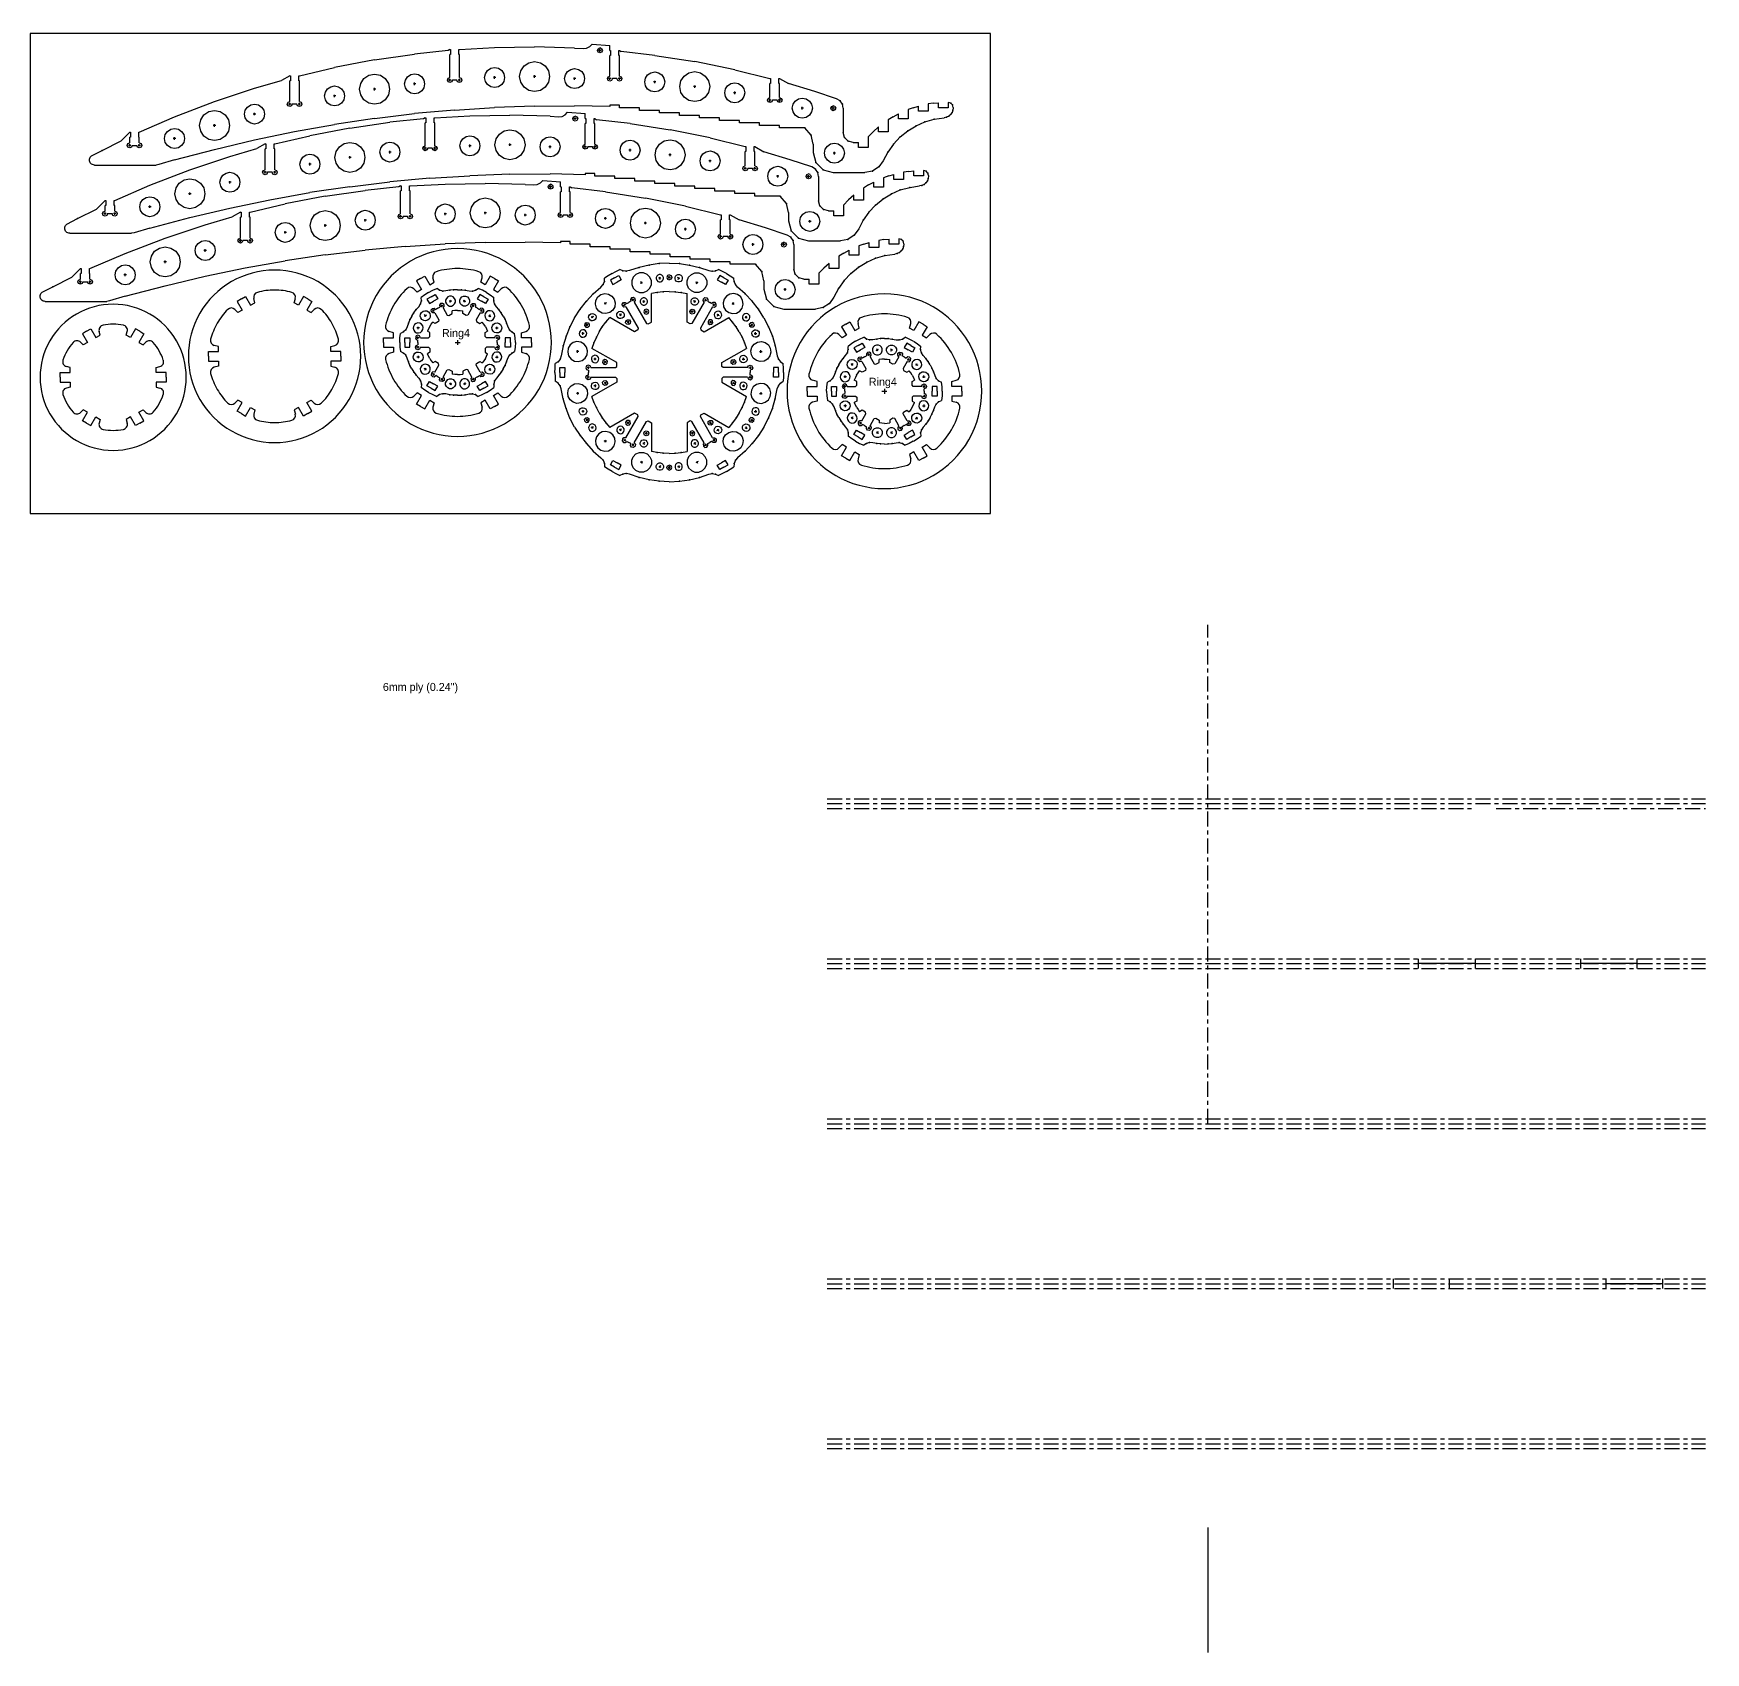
# Model space of a CAD drawing. Header units: inches. Extents: x -122 to 239, y -42 to 133.
# Drawn here: x 20.47 to 62.26, y -10.15 to 30.32 of the extents above; entities that cross this region are included whole.
import ezdxf

# ---------------------------------------------------------------- set-up
doc = ezdxf.new("R2010")
doc.units = ezdxf.units.IN
doc.header["$MEASUREMENT"] = 0
doc.linetypes.add('ACAD_ISO04W100', pattern=[30, 24, -3, 0, -3])

# ---------------------------------------------------------------- blocks, each defined once
blk = doc.blocks.new('Ring3_Segment')
for p, q in [((-1.428, 2.474), (-1.331, 2.527)), ((-1.331, 2.527), (-1.232, 2.577)), ((-1.157, 2.539), (-1.232, 2.577)), ((-1.074, 2.528), (-1.157, 2.539)), ((-0.992, 2.545), (-1.074, 2.528)), ((-0.752, 2.626), (-0.992, 2.545)), ((-0.505, 2.684), (-0.752, 2.626)), ((-0.253, 2.72), (-0.505, 2.684)), ((0, 2.731), (-0.253, 2.72)), ((-0.719, 2.228), (-0.665, 2.259)), ((-0.677, 2.217), (-0.708, 2.271)), ((-0.262, 2.339), (-0.208, 2.37)), ((-0.219, 2.327), (-0.251, 2.382)), ((-0.031, 2.377), (0.031, 2.377)), ((0, 2.346), (0, 2.408)), ((-0.962, 1.779), (-1.011, 1.751)), ((-0.881, 1.827), (-0.935, 1.796)), ((-0.892, 1.784), (-0.923, 1.838)), ((-0.664, 1.758), (-0.61, 1.789)), ((-0.621, 1.746), (-0.652, 1.801)), ((-0.298, 2), (-0.445, 1.973)), ((-0.445, 1.26), (-0.445, 1.973)), ((-0.149, 2.017), (-0.298, 2)), ((0, 2.022), (-0.149, 2.017)), ((-0.605, 1.52), (-0.543, 1.52)), ((-0.574, 1.489), (-0.574, 1.551)), ((-0.526, 1.213), (-0.445, 1.26)), ((-0.568, 1.225), (-0.526, 1.213))]:
    blk.add_line(p, q)
at = {"color": 240, "true_color": 0xed1f24}
blk.add_line((-0.876, 1.757), (-0.568, 1.225), dxfattribs=at)
blk.add_lwpolyline([(-1.366, 2.365), (-1.262, 2.425), (-1.199, 2.317), (-1.303, 2.257)], dxfattribs=at)
for points in [[(-0.741, 2.489), (-0.831, 2.451), (-0.9, 2.383), (-0.937, 2.292), (-0.937, 2.195), (-0.9, 2.105), (-0.831, 2.036), (-0.741, 1.998), (-0.643, 1.998), (-0.553, 2.036), (-0.484, 2.105), (-0.447, 2.195), (-0.447, 2.292), (-0.484, 2.383), (-0.553, 2.451), (-0.643, 2.489)], [(-0.253, 2.446), (-0.287, 2.432), (-0.312, 2.406), (-0.326, 2.373), (-0.326, 2.336), (-0.312, 2.303), (-0.287, 2.277), (-0.253, 2.263), (-0.217, 2.263), (-0.183, 2.277), (-0.158, 2.303), (-0.144, 2.336), (-0.144, 2.373), (-0.158, 2.406), (-0.183, 2.432), (-0.217, 2.446)], [(-0.655, 1.865), (-0.688, 1.851), (-0.714, 1.825), (-0.728, 1.792), (-0.728, 1.755), (-0.714, 1.722), (-0.688, 1.696), (-0.655, 1.682), (-0.618, 1.682), (-0.585, 1.696), (-0.559, 1.722), (-0.545, 1.755), (-0.545, 1.792), (-0.559, 1.825), (-0.585, 1.851), (-0.618, 1.865)], [(-0.575, 1.582), (-0.619, 1.564), (-0.637, 1.519), (-0.618, 1.475), (-0.574, 1.457), (-0.53, 1.476), (-0.512, 1.52), (-0.53, 1.564)]]:
    blk.add_lwpolyline(points, close=True)
for points in [[(-0.001, 2.439), (-0.045, 2.421), (-0.062, 2.376), (-0.044, 2.332), (0.001, 2.314)], [(-0.876, 1.757), (-0.847, 1.796), (-0.854, 1.843), (-0.892, 1.872), (-0.94, 1.865), (-0.968, 1.827), (-0.962, 1.779)]]:
    blk.add_lwpolyline(points)
for p in [(-1.157, 2.539), (-1.074, 2.528), (-0.752, 2.626), (-0.505, 2.684), (-0.253, 2.72), (-0.298, 2), (-0.149, 2.017)]:
    blk.add_point(p)
blk = doc.blocks.new('*U44')
blk.add_blockref('Ring3_Segment', (0, -1.972))
at = {"xscale": -1}
blk.add_blockref('Ring3_Segment', (0, -1.972), dxfattribs=at)
blk = doc.blocks.new('*U45')
at = {"color": 0, "linetype": 'ByBlock', "lineweight": -2, "transparency": 16777216}
for p, rotation in [((-32.402, 58.298), 59.99999999999999), ((-28.986, 58.298), 299.9999999999999), ((-32.402, 56.326), 120), ((-28.986, 56.326), 239.9999999999999), ((-30.694, 55.34), 180)]:
    blk.add_blockref('*U44', p, dxfattribs=dict(at, rotation=rotation))
blk.add_blockref('*U44', (-30.694, 59.284), dxfattribs=at)
blk = doc.blocks.new('Ring3')
blk.add_blockref('*U45', (30.694, -57.312))
blk = doc.blocks.new('Ring4_Segment')
for p, q in [((-0.722, 1.251), (-0.621, 1.304)), ((-0.621, 1.304), (-0.516, 1.349)), ((-0.449, 1.304), (-0.516, 1.349)), ((-0.371, 1.282), (-0.449, 1.304)), ((-0.29, 1.287), (-0.371, 1.282)), ((-0.194, 1.305), (-0.29, 1.287)), ((-0.097, 1.316), (-0.194, 1.305)), ((0, 1.319), (-0.097, 1.316)), ((-0.66, 1.143), (-0.556, 1.203)), ((-0.493, 1.094), (-0.597, 1.034)), ((-0.556, 1.203), (-0.493, 1.094)), ((-0.495, 0.858), (-0.445, 0.886)), ((-0.418, 0.902), (-0.364, 0.933)), ((-0.376, 0.891), (-0.407, 0.945)), ((-0.36, 0.863), (-0.257, 0.685)), ((-0.204, 1.017), (-0.149, 1.048)), ((-0.161, 1.006), (-0.192, 1.06)), ((-0.257, 0.685), (-0.214, 0.674)), ((-0.214, 0.674), (-0.133, 0.721)), ((-0.067, 0.8), (-0.133, 0.792)), ((-0.133, 0.721), (-0.133, 0.792)), ((0, 0.803), (-0.067, 0.8))]:
    blk.add_line(p, q)
blk.add_lwpolyline([(-0.36, 0.863), (-0.331, 0.902), (-0.337, 0.949), (-0.376, 0.978), (-0.423, 0.971), (-0.452, 0.933), (-0.445, 0.886)])
blk.add_lwpolyline([(-0.201, 1.155), (-0.246, 1.137), (-0.28, 1.102), (-0.299, 1.057), (-0.299, 1.008), (-0.28, 0.963), (-0.246, 0.929), (-0.201, 0.91), (-0.152, 0.91), (-0.107, 0.929), (-0.073, 0.963), (-0.054, 1.008), (-0.054, 1.057), (-0.073, 1.102), (-0.107, 1.137), (-0.152, 1.155)], close=True)
for p in [(-0.449, 1.304), (-0.371, 1.282), (-0.194, 1.305), (-0.097, 1.316)]:
    blk.add_point(p)
blk = doc.blocks.new('Ring4')
for p, q in [((-0.062, 0), (0.062, 0)), ((0, 0.062), (0, -0.062))]:
    blk.add_line(p, q)
at = {"xscale": -1}
for rotation in [59.99999999999994, 300.0000000000001, 120, 240, 180]:
    blk.add_blockref('Ring4_Segment', (0, 0), dxfattribs=dict(at, rotation=rotation))
blk.add_blockref('Ring4_Segment', (0, 0))
blk.add_blockref('Ring4_Segment', (0, 0), dxfattribs=at)
for rotation in [300.0000000000001, 59.99999999999999, 239.9999999999999, 120, 180]:
    blk.add_blockref('Ring4_Segment', (0, 0), dxfattribs=dict(rotation=rotation))
at = {"insert": (-0.389, 0.337), "char_height": 0.2, "attachment_point": 1}
blk.add_mtext_dynamic_manual_height_columns('Ring4', width=4.02153, gutter_width=1, heights=[0], dxfattribs=at)
blk = doc.blocks.new('*U6')
for p, q in [((0.121, 0), (0.121, 0.12)), ((0.121, 0.12), (0.371, 0.12)), ((0.371, 0.245), (0.257, 0.275)), ((0.371, 0.12), (0.371, 0.245)), ((0.121, 0), (0.121, -0.12)), ((0.121, -0.12), (0.371, -0.12)), ((0.371, -0.245), (0.257, -0.275)), ((0.371, -0.12), (0.371, -0.245))]:
    blk.add_line(p, q)
for centre, radius, start, end in [((2.053, 0), 2.433, 150, 210), ((2.053, 0), 1.933, 150, 167.3418), ((0.289, 0.396), 0.125, 167.3418, 255), ((0.289, -0.396), 0.125, 105, 192.6582), ((2.053, 0), 1.933, 192.6582, 210)]:
    blk.add_arc(centre, radius, start, end)
blk = doc.blocks.new('*U7')
at = {"color": 0, "linetype": 'ByBlock', "lineweight": -2, "transparency": 16777216}
for p, rotation in [((27.26, -10.459), 299.9999999999999), ((29.314, -10.459), 240), ((30.34, -12.237), 180), ((27.26, -14.015), 59.99999999999999), ((29.314, -14.015), 120)]:
    blk.add_blockref('*U6', p, dxfattribs=dict(at, rotation=rotation))
blk.add_blockref('*U6', (26.234, -12.237), dxfattribs=at)
blk = doc.blocks.new('*U8')
for p, q in [((0.125, 0), (0.125, 0.12)), ((0.125, 0.12), (0.375, 0.12)), ((0.125, 0), (0.125, -0.12)), ((0.375, 0.245), (0.269, 0.273)), ((0.375, 0.12), (0.375, 0.245)), ((0.125, -0.12), (0.375, -0.12)), ((0.375, -0.245), (0.269, -0.273)), ((0.375, -0.12), (0.375, -0.245))]:
    blk.add_line(p, q)
for centre, radius, start, end in [((1.78, 0), 2.155, 150, 210), ((0.302, 0.394), 0.125, 165.0701, 255), ((1.78, 0), 1.655, 150, 165.0701), ((0.302, -0.394), 0.125, 105, 194.9299), ((1.78, 0), 1.655, 194.9299, 210)]:
    blk.add_arc(centre, radius, start, end)
blk = doc.blocks.new('*U9')
at = {"color": 0, "linetype": 'ByBlock', "lineweight": -2, "transparency": 16777216}
for p, rotation in [((21.759, -9.364), 299.9999999999999), ((23.539, -9.364), 240), ((24.428, -10.906), 180), ((21.759, -12.447), 59.99999999999999), ((23.539, -12.447), 120)]:
    blk.add_blockref('*U8', p, dxfattribs=dict(at, rotation=rotation))
blk.add_blockref('*U8', (20.869, -10.906), dxfattribs=at)
blk = doc.blocks.new('*U10')
for p, q in [((0.125, 0), (0.125, 0.12)), ((0.125, 0.12), (0.375, 0.12)), ((0.375, 0.245), (0.264, 0.275)), ((0.375, 0.12), (0.375, 0.245)), ((0.125, 0), (0.125, -0.12)), ((0.125, -0.12), (0.375, -0.12)), ((0.375, -0.245), (0.264, -0.275)), ((0.375, -0.12), (0.375, -0.245))]:
    blk.add_line(p, q)
for centre, radius, start, end in [((1.972, 0), 2.347, 150, 210), ((1.972, 0), 1.847, 150, 166.7181), ((0.296, 0.396), 0.125, 166.7181, 255), ((0.296, -0.396), 0.125, 105, 193.2819), ((1.972, 0), 1.847, 193.2819, 210)]:
    blk.add_arc(centre, radius, start, end)
blk = doc.blocks.new('*U11')
at = {"color": 0, "linetype": 'ByBlock', "lineweight": -2, "transparency": 16777216}
for p, rotation in [((17.362, -10.866), 299.9999999999999), ((19.333, -10.866), 240), ((20.319, -12.574), 180), ((17.362, -14.281), 59.99999999999999), ((19.333, -14.281), 120)]:
    blk.add_blockref('*U10', p, dxfattribs=dict(at, rotation=rotation))
blk.add_blockref('*U10', (16.376, -12.574), dxfattribs=at)
blk = doc.blocks.new('*U14')
for p, q in [((0.125, 0), (0.125, 0.12)), ((0.125, 0.12), (0.375, 0.12)), ((0.125, 0), (0.125, -0.12)), ((0.375, 0.245), (0.283, 0.27)), ((0.375, 0.12), (0.375, 0.245)), ((0.125, -0.12), (0.375, -0.12)), ((0.375, -0.245), (0.283, -0.27)), ((0.375, -0.12), (0.375, -0.245))]:
    blk.add_line(p, q)
for centre, radius, start, end in [((1.451, 0), 1.826, 150, 210), ((0.315, 0.39), 0.125, 161.0334, 255), ((1.451, 0), 1.326, 150, 161.0334), ((0.315, -0.39), 0.125, 105, 198.9666), ((1.451, 0), 1.326, 198.9666, 210)]:
    blk.add_arc(centre, radius, start, end)
blk = doc.blocks.new('*U15')
at = {"color": 0, "linetype": 'ByBlock', "lineweight": -2, "transparency": 16777216}
for p, rotation in [((25.095, -6.265), 299.9999999999999), ((26.546, -6.265), 240), ((27.271, -7.522), 180), ((25.095, -8.779), 59.99999999999999), ((26.546, -8.779), 120)]:
    blk.add_blockref('*U14', p, dxfattribs=dict(at, rotation=rotation))
blk.add_blockref('*U14', (24.369, -7.522), dxfattribs=at)
blk = doc.blocks.new('RibMinor')
at = {"color": 1}
for p, q in [((-1.846, 4.883), (-1.846, 3.343)), ((-1.026, 4), (-1.241, 4.214)), ((-1.293, 4), (-1.151, 4)), ((-1.151, 3.984), (-1.151, 4)), ((-1.026, 3.984), (-1.151, 3.984)), ((-1.151, 3.76), (-1.151, 3.776)), ((-1.151, 3.776), (-1.026, 3.776)), ((-1.026, 4), (-1.026, 3.984)), ((-1.026, 3.776), (-1.026, 3.76)), ((-1.293, 3.76), (-1.151, 3.76)), ((-0.261, 0), (0.261, 0)), ((0.261, -0.016), (0.261, 0)), ((0.386, 0), (0.269, 0.203)), ((0.386, 0), (0.386, -0.016)), ((-0.323, -0.177), (-0.323, -0.063)), ((-0.261, -0.24), (0.261, -0.24)), ((0.386, -0.016), (0.261, -0.016)), ((0.261, -0.24), (0.261, -0.224)), ((0.261, -0.224), (0.386, -0.224)), ((0.386, -0.224), (0.386, -0.24))]:
    blk.add_line(p, q, dxfattribs=at)
for p, q in [((-1.617, 4.952), (-1.479, 4.691)), ((-1.479, 4.691), (-1.241, 4.214)), ((-1.387, 4), (-1.324, 4)), ((-1.355, 3.969), (-1.355, 4.031)), ((-1.355, 3.937), (-1.355, 3.822)), ((-1.355, 3.729), (-1.355, 3.791)), ((-1.387, 3.76), (-1.324, 3.76)), ((-1.026, 3.76), (-0.644, 2.88)), ((-1.835, 3.272), (-1.846, 3.343)), ((-1.718, 2.88), (-1.835, 3.272)), ((-1.718, 2.88), (-1.454, 1.88)), ((-1.214, 2.88), (-1.152, 2.88)), ((-1.183, 2.849), (-1.183, 2.911)), ((-0.644, 2.88), (-0.261, 1.88)), ((-1.454, 1.88), (-1.216, 0.88)), ((-0.888, 1.88), (-0.826, 1.88)), ((-0.857, 1.849), (-0.857, 1.911)), ((-0.261, 1.88), (0.072, 0.88)), ((-1.216, 0.88), (-1.009, -0.12)), ((-0.604, 0.88), (-0.541, 0.88)), ((-0.572, 0.849), (-0.572, 0.911)), ((0.072, 0.88), (0.269, 0.203)), ((-0.323, -0.031), (-0.323, 0.031)), ((-1.009, -0.12), (-0.831, -1.12)), ((-0.354, 0), (-0.292, 0)), ((-0.354, -0.24), (-0.292, -0.24)), ((-0.323, -0.271), (-0.323, -0.209)), ((0.386, -0.24), (0.591, -1.12)), ((-0.682, -2.12), (-0.831, -1.12)), ((-0.151, -1.12), (-0.089, -1.12)), ((-0.12, -1.151), (-0.12, -1.089)), ((0.781, -2.12), (0.591, -1.12)), ((0.05, -2.151), (0.05, -2.089)), ((-0.682, -2.12), (-0.562, -3.12)), ((0.018, -2.12), (0.081, -2.12)), ((0.781, -2.12), (0.927, -3.12)), ((-0.471, -4.12), (-0.562, -3.12)), ((0.151, -3.12), (0.214, -3.12)), ((0.182, -3.151), (0.182, -3.089)), ((1.016, -3.961), (0.927, -3.12)), ((-0.471, -4.12), (-0.407, -5.12)), ((0.248, -4), (0.31, -4)), ((0.279, -4.031), (0.279, -3.969)), ((0.248, -4.24), (0.31, -4.24)), ((0.279, -4.271), (0.279, -4.209)), ((1.039, -4.24), (1.088, -5.12)), ((-0.372, -6.12), (-0.407, -5.12)), ((0.309, -5.12), (0.372, -5.12)), ((0.34, -5.151), (0.34, -5.089)), ((1.088, -5.12), (1.104, -6.12)), ((-0.372, -6.12), (-0.365, -7.12)), ((0.335, -6.12), (0.397, -6.12)), ((0.366, -6.151), (0.366, -6.089)), ((1.077, -7.12), (1.104, -6.12)), ((0.314, -7.151), (0.314, -7.089)), ((-0.383, -7.999), (-0.365, -7.12)), ((0.283, -7.12), (0.345, -7.12)), ((1.077, -7.12), (1.066, -7.334)), ((1.066, -7.334), (1.076, -7.42)), ((1.076, -7.42), (1.115, -7.497)), ((1.115, -7.497), (1.177, -7.556)), ((0.987, -7.75), (1.049, -7.75)), ((1.018, -7.781), (1.018, -7.719)), ((1.062, -7.794), (1.018, -7.813)), ((1.062, -7.794), (1.081, -7.75)), ((1.177, -7.556), (1.144, -8)), ((-0.416, -8.74), (-0.416, -8.24)), ((-0.416, -8.24), (-0.351, -8.24)), ((-0.351, -8), (-0.383, -7.999)), ((-0.351, -8.24), (-0.351, -8)), ((0.283, -8), (0.345, -8)), ((0.283, -8.24), (0.345, -8.24)), ((0.314, -8.031), (0.314, -7.969)), ((0.314, -8.271), (0.314, -8.209)), ((0.895, -9.12), (0.992, -8.286)), ((1.018, -8), (1.144, -8)), ((-0.48, -9.24), (-0.48, -8.74)), ((-0.48, -8.74), (-0.416, -8.74)), ((0.199, -9.12), (0.261, -9.12)), ((0.23, -9.151), (0.23, -9.089)), ((0.895, -9.12), (0.738, -10.12)), ((-0.543, -9.74), (-0.543, -9.24)), ((-0.543, -9.24), (-0.48, -9.24)), ((-0.605, -10.24), (-0.605, -9.74)), ((-0.605, -9.74), (-0.543, -9.74)), ((-0.668, -10.74), (-0.668, -10.24)), ((-0.668, -10.24), (-0.605, -10.24)), ((0.082, -10.12), (0.145, -10.12)), ((0.113, -10.151), (0.113, -10.089)), ((0.536, -11.12), (0.738, -10.12)), ((-0.73, -11.24), (-0.73, -10.74)), ((-0.73, -10.74), (-0.668, -10.74)), ((-0.793, -11.74), (-0.793, -11.24)), ((-0.793, -11.24), (-0.73, -11.24)), ((-0.071, -11.12), (-0.009, -11.12)), ((-0.04, -11.151), (-0.04, -11.089)), ((0.536, -11.12), (0.32, -12)), ((-0.855, -12.24), (-0.855, -11.74)), ((-0.855, -11.74), (-0.793, -11.74)), ((-0.255, -12), (-0.193, -12)), ((-0.224, -12.031), (-0.224, -11.969)), ((-0.918, -12.872), (-0.918, -12.24)), ((-0.918, -12.24), (-0.855, -12.24)), ((-0.255, -12.24), (-0.193, -12.24)), ((-0.224, -12.271), (-0.224, -12.209)), ((-0.008, -13.12), (0.192, -12.461)), ((-1.102, -13.028), (-0.918, -12.872)), ((-0.455, -12.81), (-0.392, -12.81)), ((-0.423, -12.841), (-0.423, -12.779)), ((-1.969, -13.332), (-2.036, -13.582)), ((-1.786, -13.149), (-1.969, -13.332)), ((-1.536, -13.082), (-1.786, -13.149)), ((-1.328, -13.082), (-1.102, -13.028)), ((-0.189, -13.664), (-0.008, -13.12)), ((-1.58, -13.611), (-1.517, -13.611)), ((-1.549, -13.643), (-1.549, -13.58)), ((-0.457, -13.582), (-0.394, -13.582)), ((-0.425, -13.613), (-0.425, -13.551)), ((-0.381, -13.626), (-0.425, -13.645)), ((-0.381, -13.626), (-0.363, -13.582)), ((-0.325, -13.811), (-0.242, -13.752)), ((-0.242, -13.752), (-0.189, -13.664)), ((-1.286, -14.082), (-1.253, -13.957)), ((-1.253, -13.957), (-1.161, -13.866)), ((-1.161, -13.866), (-1.036, -13.832)), ((-0.425, -13.832), (-0.325, -13.811)), ((-1.999, -14.565), (-2.036, -14.376)), ((-1.894, -14.725), (-1.999, -14.565)), ((-1.014, -14.58), (-1.142, -14.455)), ((-0.894, -14.715), (-1.014, -14.58)), ((-1.737, -14.834), (-1.894, -14.725)), ((-1.521, -14.947), (-1.737, -14.834)), ((-1.322, -15.088), (-1.521, -14.947)), ((-0.638, -15.083), (-0.717, -14.955)), ((-1.322, -15.088), (-1.144, -15.254)), ((-1.144, -15.254), (-0.99, -15.443)), ((-0.99, -15.443), (-0.863, -15.652)), ((-0.638, -15.083), (-0.566, -15.215)), ((-0.413, -15.584), (-0.459, -15.455)), ((-0.863, -15.652), (-0.765, -15.875)), ((-0.765, -15.875), (-0.699, -16.109)), ((-0.413, -15.584), (-0.374, -15.715)), ((-0.699, -16.109), (-0.664, -16.351)), ((-0.301, -16.084), (-0.32, -15.955)), ((-0.301, -16.084), (-0.288, -16.215)), ((-0.652, -16.412), (-0.664, -16.351)), ((-0.625, -16.468), (-0.652, -16.412)), ((-0.585, -16.515), (-0.625, -16.468)), ((-0.535, -16.552), (-0.585, -16.515)), ((-0.477, -16.574), (-0.535, -16.552)), ((-0.415, -16.582), (-0.477, -16.574)), ((-0.406, -16.582), (-0.344, -16.566)), ((-0.344, -16.566), (-0.298, -16.521)), ((-0.298, -16.521), (-0.281, -16.455))]:
    blk.add_line(p, q)
at = {"color": 240, "true_color": 0xed1f24}
for p, q in [((0.279, -4.177), (0.279, -4.063)), ((0.342, -4), (0.914, -4)), ((0.914, -4.016), (0.914, -4)), ((1.039, -4.016), (0.914, -4.016)), ((1.039, -4), (1.016, -3.961)), ((1.039, -4), (1.039, -4.016)), ((0.342, -4.24), (0.914, -4.24)), ((0.914, -4.24), (0.914, -4.224)), ((0.914, -4.224), (1.039, -4.224)), ((1.039, -4.224), (1.039, -4.24)), ((0.314, -8.178), (0.314, -8.063)), ((0.377, -8), (0.893, -8)), ((0.377, -8.24), (0.893, -8.24)), ((0.893, -8.016), (0.893, -8)), ((1.018, -8.016), (0.893, -8.016)), ((0.893, -8.24), (0.893, -8.224)), ((0.893, -8.224), (1.018, -8.224)), ((1.018, -8.24), (0.992, -8.286)), ((1.018, -8), (1.018, -8.016)), ((1.018, -8.224), (1.018, -8.24)), ((-0.224, -12.178), (-0.224, -12.063)), ((-0.161, -12), (0.195, -12)), ((0.195, -12.016), (0.195, -12)), ((0.32, -12.016), (0.195, -12.016)), ((0.32, -12), (0.32, -12.016)), ((-0.161, -12.24), (0.195, -12.24)), ((0.32, -12.24), (0.192, -12.461)), ((0.195, -12.24), (0.195, -12.224)), ((0.195, -12.224), (0.32, -12.224)), ((0.32, -12.224), (0.32, -12.24)), ((-1.328, -13.082), (-1.536, -13.082)), ((-2.036, -13.582), (-2.036, -14.376)), ((-1.286, -14.082), (-1.286, -14.215)), ((-0.425, -13.832), (-1.036, -13.832)), ((-1.411, -14.455), (-1.411, -14.215)), ((-1.411, -14.215), (-1.286, -14.215)), ((-1.142, -14.455), (-1.411, -14.455)), ((-1.019, -14.955), (-1.019, -14.715)), ((-1.019, -14.715), (-0.894, -14.715)), ((-0.717, -14.955), (-1.019, -14.955)), ((-0.691, -15.455), (-0.691, -15.215)), ((-0.691, -15.215), (-0.566, -15.215)), ((-0.459, -15.455), (-0.691, -15.455)), ((-0.499, -15.955), (-0.499, -15.715)), ((-0.499, -15.715), (-0.374, -15.715)), ((-0.32, -15.955), (-0.499, -15.955)), ((-0.413, -16.455), (-0.413, -16.215)), ((-0.413, -16.215), (-0.288, -16.215)), ((-0.406, -16.582), (-0.415, -16.582)), ((-0.281, -16.455), (-0.413, -16.455))]:
    blk.add_line(p, q, dxfattribs=at)
for points in [[(-1.846, 4.883), (-1.843, 4.907), (-1.836, 4.931), (-1.825, 4.952), (-1.809, 4.971), (-1.79, 4.987), (-1.768, 4.998), (-1.745, 5.005), (-1.721, 5.008), (-1.696, 5.005), (-1.673, 4.998), (-1.651, 4.987), (-1.632, 4.971), (-1.617, 4.952)], [(-1.355, 3.937), (-1.4, 3.956), (-1.418, 4), (-1.4, 4.044), (-1.355, 4.062), (-1.311, 4.044), (-1.293, 4)], [(-1.293, 3.76), (-1.311, 3.716), (-1.355, 3.697), (-1.4, 3.716), (-1.418, 3.76), (-1.4, 3.804), (-1.355, 3.822)], [(-0.323, -0.063), (-0.367, -0.044), (-0.386, 0), (-0.367, 0.044), (-0.323, 0.062), (-0.279, 0.044), (-0.261, 0)], [(-0.261, -0.24), (-0.279, -0.284), (-0.323, -0.302), (-0.367, -0.284), (-0.386, -0.24), (-0.367, -0.196), (-0.323, -0.177)], [(0.279, -4.063), (0.235, -4.044), (0.217, -4), (0.235, -3.956), (0.279, -3.938), (0.323, -3.956), (0.342, -4)], [(0.342, -4.24), (0.323, -4.284), (0.279, -4.302), (0.235, -4.284), (0.217, -4.24), (0.235, -4.196), (0.279, -4.177)], [(0.314, -8.063), (0.27, -8.044), (0.252, -8), (0.27, -7.956), (0.314, -7.938), (0.358, -7.956), (0.377, -8)], [(1.018, -7.813), (0.974, -7.794), (0.956, -7.75), (0.974, -7.706), (1.018, -7.688), (1.062, -7.706), (1.081, -7.75)], [(0.377, -8.24), (0.358, -8.284), (0.314, -8.303), (0.27, -8.284), (0.252, -8.24), (0.27, -8.196), (0.314, -8.178)], [(-0.224, -12.063), (-0.268, -12.044), (-0.286, -12), (-0.268, -11.956), (-0.224, -11.938), (-0.18, -11.956), (-0.161, -12)], [(-0.161, -12.24), (-0.18, -12.284), (-0.224, -12.303), (-0.268, -12.284), (-0.286, -12.24), (-0.268, -12.196), (-0.224, -12.178)], [(-0.425, -13.645), (-0.47, -13.626), (-0.488, -13.582), (-0.47, -13.538), (-0.425, -13.52), (-0.381, -13.538), (-0.363, -13.582)]]:
    blk.add_lwpolyline(points)
for points in [[(-1.183, 3.13), (-1.087, 3.111), (-1.006, 3.057), (-0.952, 2.976), (-0.933, 2.88), (-0.952, 2.784), (-1.006, 2.703), (-1.087, 2.649), (-1.183, 2.63), (-1.279, 2.649), (-1.36, 2.703), (-1.414, 2.784), (-1.433, 2.88), (-1.414, 2.976), (-1.36, 3.057), (-1.279, 3.111)], [(-0.857, 2.255), (-0.714, 2.226), (-0.592, 2.145), (-0.511, 2.024), (-0.482, 1.88), (-0.511, 1.736), (-0.592, 1.615), (-0.714, 1.534), (-0.857, 1.505), (-1.001, 1.534), (-1.122, 1.615), (-1.204, 1.736), (-1.232, 1.88), (-1.204, 2.024), (-1.122, 2.145), (-1.001, 2.226)], [(-0.572, 1.13), (-0.477, 1.111), (-0.396, 1.057), (-0.341, 0.976), (-0.322, 0.88), (-0.341, 0.784), (-0.396, 0.703), (-0.477, 0.649), (-0.572, 0.63), (-0.668, 0.649), (-0.749, 0.703), (-0.803, 0.784), (-0.822, 0.88), (-0.803, 0.976), (-0.749, 1.057), (-0.668, 1.111)], [(-0.12, -0.87), (-0.024, -0.889), (0.057, -0.943), (0.111, -1.024), (0.13, -1.12), (0.111, -1.216), (0.057, -1.297), (-0.024, -1.351), (-0.12, -1.37), (-0.216, -1.351), (-0.297, -1.297), (-0.351, -1.216), (-0.37, -1.12), (-0.351, -1.024), (-0.297, -0.943), (-0.216, -0.889)], [(0.05, -1.745), (0.193, -1.774), (0.315, -1.855), (0.396, -1.976), (0.425, -2.12), (0.396, -2.264), (0.315, -2.385), (0.193, -2.466), (0.05, -2.495), (-0.094, -2.466), (-0.216, -2.385), (-0.297, -2.264), (-0.325, -2.12), (-0.297, -1.976), (-0.216, -1.855), (-0.094, -1.774)], [(0.182, -2.87), (0.278, -2.889), (0.359, -2.943), (0.413, -3.024), (0.432, -3.12), (0.413, -3.216), (0.359, -3.297), (0.278, -3.351), (0.182, -3.37), (0.087, -3.351), (0.006, -3.297), (-0.048, -3.216), (-0.068, -3.12), (-0.048, -3.024), (0.006, -2.943), (0.087, -2.889)], [(0.34, -4.87), (0.436, -4.889), (0.517, -4.943), (0.571, -5.024), (0.59, -5.12), (0.571, -5.216), (0.517, -5.297), (0.436, -5.351), (0.34, -5.37), (0.245, -5.351), (0.164, -5.297), (0.109, -5.216), (0.09, -5.12), (0.109, -5.024), (0.164, -4.943), (0.245, -4.889)], [(0.366, -5.745), (0.51, -5.774), (0.631, -5.855), (0.712, -5.976), (0.741, -6.12), (0.712, -6.264), (0.631, -6.385), (0.51, -6.466), (0.366, -6.495), (0.223, -6.466), (0.101, -6.385), (0.02, -6.264), (-0.009, -6.12), (0.02, -5.976), (0.101, -5.855), (0.223, -5.774)], [(0.314, -6.87), (0.41, -6.889), (0.491, -6.943), (0.545, -7.024), (0.564, -7.12), (0.545, -7.216), (0.491, -7.297), (0.41, -7.351), (0.314, -7.37), (0.219, -7.351), (0.137, -7.297), (0.083, -7.216), (0.064, -7.12), (0.083, -7.024), (0.137, -6.943), (0.219, -6.889)], [(0.23, -8.87), (0.326, -8.889), (0.407, -8.943), (0.461, -9.024), (0.48, -9.12), (0.461, -9.216), (0.407, -9.297), (0.326, -9.351), (0.23, -9.37), (0.135, -9.351), (0.053, -9.297), (-0.001, -9.216), (-0.02, -9.12), (-0.001, -9.024), (0.053, -8.943), (0.135, -8.889)], [(0.113, -9.745), (0.257, -9.774), (0.378, -9.855), (0.46, -9.976), (0.488, -10.12), (0.46, -10.264), (0.378, -10.385), (0.257, -10.466), (0.113, -10.495), (-0.03, -10.466), (-0.152, -10.385), (-0.233, -10.264), (-0.262, -10.12), (-0.233, -9.976), (-0.152, -9.855), (-0.03, -9.774)], [(-0.04, -10.87), (0.055, -10.889), (0.137, -10.943), (0.191, -11.024), (0.21, -11.12), (0.191, -11.216), (0.137, -11.297), (0.055, -11.351), (-0.04, -11.37), (-0.136, -11.351), (-0.217, -11.297), (-0.271, -11.216), (-0.29, -11.12), (-0.271, -11.024), (-0.217, -10.943), (-0.136, -10.889)], [(-0.423, -12.56), (-0.328, -12.579), (-0.247, -12.633), (-0.192, -12.714), (-0.173, -12.81), (-0.192, -12.906), (-0.247, -12.987), (-0.328, -13.041), (-0.423, -13.06), (-0.519, -13.041), (-0.6, -12.987), (-0.654, -12.906), (-0.673, -12.81), (-0.654, -12.714), (-0.6, -12.633), (-0.519, -12.579)], [(-1.549, -13.361), (-1.453, -13.38), (-1.372, -13.435), (-1.318, -13.516), (-1.299, -13.611), (-1.318, -13.707), (-1.372, -13.788), (-1.453, -13.842), (-1.549, -13.861), (-1.644, -13.842), (-1.725, -13.788), (-1.78, -13.707), (-1.799, -13.611), (-1.78, -13.516), (-1.725, -13.435), (-1.644, -13.38)]]:
    blk.add_lwpolyline(points, close=True)
for p in [(-1.479, 4.691), (-0.924, -12.877), (-1.969, -13.332), (-1.786, -13.149), (-1.102, -13.028), (-0.242, -13.752), (-1.253, -13.957), (-1.161, -13.866), (-0.325, -13.811), (-1.999, -14.565), (-1.894, -14.725), (-1.521, -14.947), (-1.322, -15.088), (-1.144, -15.254), (-0.99, -15.443), (-0.863, -15.652), (-0.765, -15.875), (-0.699, -16.109), (-0.652, -16.412), (-0.625, -16.468), (-0.585, -16.515), (-0.535, -16.552), (-0.477, -16.574), (-0.344, -16.566), (-0.298, -16.521)]:
    blk.add_point(p)

msp = doc.modelspace()

# ---------------------------------------------------------------- linework, layer by layer
at = {"color": 251, "linetype": 'ACAD_ISO04W100', "ltscale": 0.015625, "true_color": 0x636466}
for p, q in [((49.82, 3.073), (49.82, 15.539)), ((40.312, 11.193), (62.262, 11.193)), ((40.312, 11.073), (62.262, 11.073)), ((40.312, 10.953), (56.501, 10.953)), ((57.026, 10.953), (62.262, 10.953)), ((40.312, 7.193), (62.262, 7.193)), ((40.312, 7.073), (62.262, 7.073)), ((40.312, 6.953), (62.262, 6.953)), ((40.312, 3.193), (62.262, 3.193)), ((40.312, 3.073), (62.262, 3.073)), ((40.312, 2.953), (62.262, 2.953)), ((40.312, -0.807), (62.262, -0.807)), ((40.312, -0.927), (62.262, -0.927)), ((40.312, -1.047), (62.262, -1.047)), ((40.312, -4.807), (62.262, -4.807)), ((40.312, -4.927), (62.262, -4.927)), ((40.312, -5.047), (62.262, -5.047))]:
    msp.add_line(p, q, dxfattribs=at)
for p, q in [((55.089, 6.953), (55.089, 7.193)), ((56.507, 7.193), (56.507, 6.953)), ((59.134, 7.193), (59.134, 6.953)), ((60.551, 6.953), (60.551, 7.193)), ((56.507, 7.073), (55.089, 7.073)), ((60.551, 7.073), (59.134, 7.073)), ((54.456, -0.807), (54.456, -1.047)), ((55.864, -1.047), (55.864, -0.807)), ((59.776, -1.047), (59.776, -0.807)), ((61.184, -0.807), (61.184, -1.047)), ((61.184, -0.927), (59.776, -0.927)), ((49.82, -7.022), (49.82, -10.145))]:
    msp.add_line(p, q)
msp.add_lwpolyline([(20.388, 18.321), (44.388, 18.321), (44.388, 30.321), (20.388, 30.321)], close=True)

# ---------------------------------------------------------------- block references
at = {"rotation": 89.99999999999999}
for p in [(26.878, 28.878), (26.262, 27.173), (25.645, 25.469)]:
    msp.add_blockref('RibMinor', p, dxfattribs=at)
at = {"color": 240, "true_color": 0xed1f24}
for name, p in [('*U11', (12.723, 35.171)), ('*U9', (3.849, 33.157)), ('*U7', (13.453, 33.616)), ('*U15', (-3.356, 29.249))]:
    msp.add_blockref(name, p, dxfattribs=at)
for name, p in [('Ring3', (36.362, 21.848)), ('Ring4', (31.071, 22.597)), ('Ring4', (41.74, 21.378))]:
    msp.add_blockref(name, p)

# ---------------------------------------------------------------- texts
at = {"insert": (29.205, 14.088), "char_height": 0.2, "attachment_point": 1}
msp.add_mtext_dynamic_manual_height_columns('6mm ply (0.24")', width=12.65377, gutter_width=1, heights=[0], dxfattribs=at)

doc.saveas('drawing.dxf')
